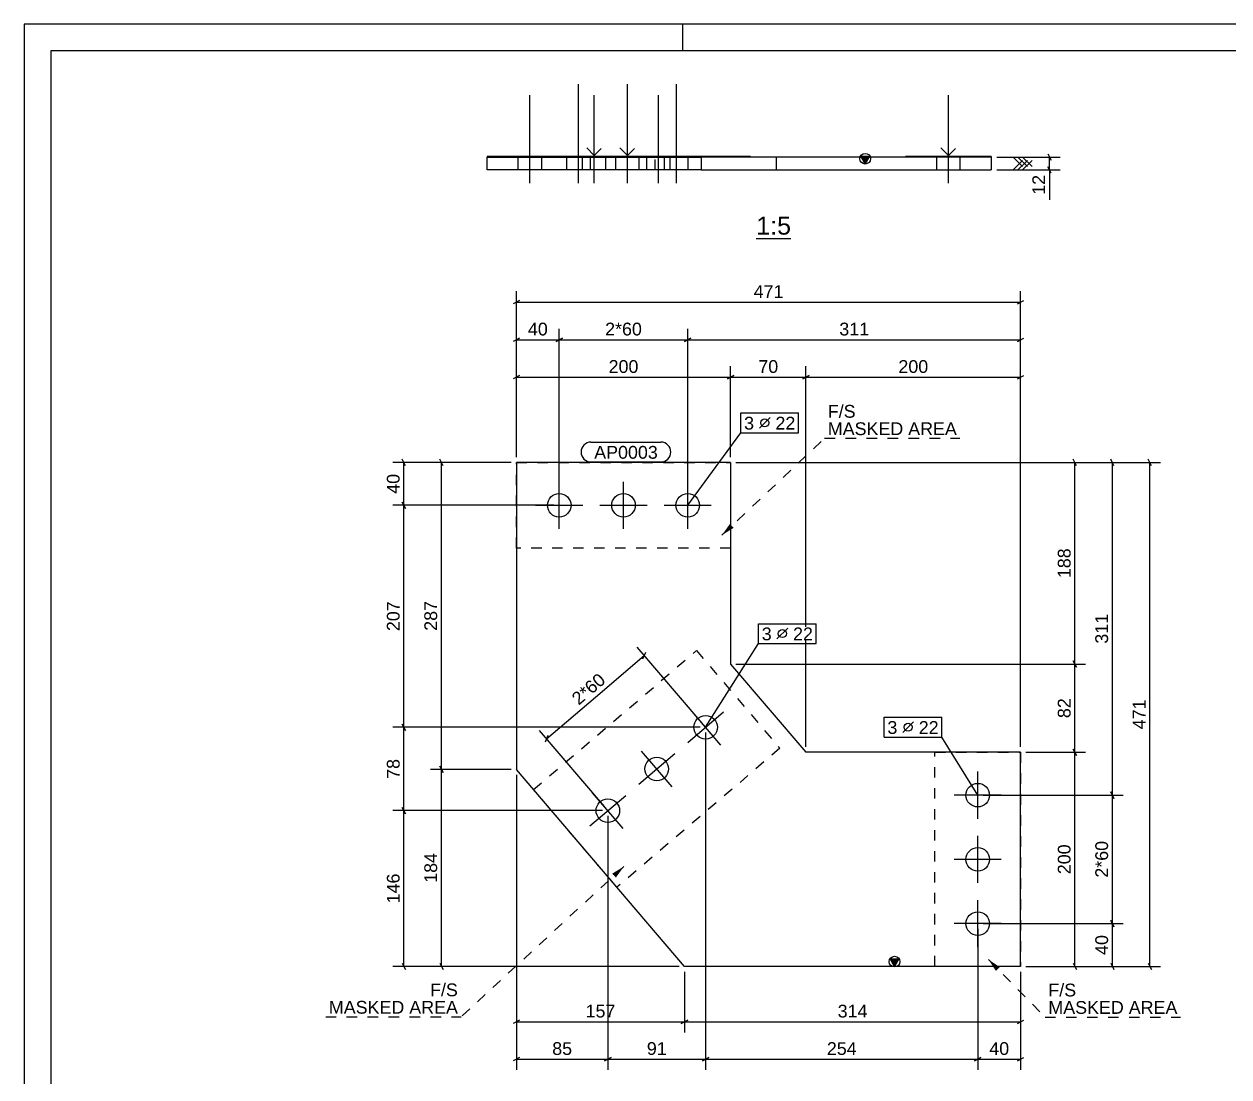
# Model space of a CAD drawing. Header units: millimetres. Extents: x 0 to 420, y 0 to 297.
# Drawn here: x 0 to 225, y 100.3 to 297 of the extents above; entities that cross this region are included whole.
import ezdxf

# ---------------------------------------------------------------- set-up
doc = ezdxf.new("R2010")
doc.units = ezdxf.units.MM
doc.linetypes.add('DXK_LINE_DOT2', pattern=[3.9198, 1.9599, -1.9599])
doc.styles.add('ARIAL', font='ARIAL.TTF', dxfattribs={"height": 0.2})

# ---------------------------------------------------------------- blocks, each defined once
blk = doc.blocks.new('Unknown-43707740-1606')
at = {"color": 5, "linetype": 'Continuous'}
for p, q in [((420, 297), (0, 297)), ((0, 297), (0, 0)), ((415, 292), (5, 292)), ((5, 292), (5, 5))]:
    blk.add_line(p, q, dxfattribs=at)
at = {"color": 7, "linetype": 'Continuous'}
blk.add_line((123, 292), (123, 297), dxfattribs=at)
blk = doc.blocks.new('Unknown-43707740-12 - 1166')
at = {"color": 6, "linetype": 'Continuous'}
blk.add_line((136.71, 256.92), (143.19, 256.92), dxfattribs=at)
at = {"color": 0, "linetype": 'Continuous'}
blk.add_wipeout([(143.19, 257.67), (143.19, 261.17), (136.71, 261.17), (136.71, 257.67)], dxfattribs=at)
at = {"color": 6, "linetype": 'Continuous', "style": 'ARIAL'}
blk.add_text('1:5', height=3.343, dxfattribs=at).set_placement((136.71, 257.67))
blk = doc.blocks.new('Bolt-43707740-1159 - 1155')
at = {"color": 3, "linetype": 'Continuous'}
for p, q in [((99.92, 202.7), (99.92, 211.5)), ((111.92, 202.7), (111.92, 211.5)), ((123.92, 202.7), (123.92, 211.5)), ((95.52, 207.1), (104.32, 207.1)), ((107.52, 207.1), (116.32, 207.1)), ((119.52, 207.1), (128.32, 207.1))]:
    blk.add_line(p, q, dxfattribs=at)
for centre in [(99.92, 207.1), (111.92, 207.1), (123.92, 207.1)]:
    blk.add_circle(centre, 2.2, dxfattribs=at)
blk = doc.blocks.new('Part-43707740-1158 - 1155')
at = {"linetype": 'Continuous'}
blk.add_hatch(color=2, dxfattribs=at).paths.add_polyline_path([(162.54, 120.95), (161.74, 122.35), (163.34, 122.35)])
at = {"color": 2, "linetype": 'Continuous'}
for p, q in [((131.92, 215.1), (91.92, 215.1)), ((91.92, 215.1), (91.92, 157.75)), ((131.92, 215.1), (131.92, 177.43)), ((131.92, 177.43), (145.98, 160.95)), ((186.07, 160.95), (145.98, 160.95)), ((186.07, 120.95), (186.07, 160.95)), ((123.31, 120.95), (91.92, 157.75)), ((162.54, 120.95), (161.74, 122.35)), ((161.74, 122.35), (163.34, 122.35)), ((163.34, 122.35), (162.54, 120.95)), ((186.07, 120.95), (123.31, 120.95))]:
    blk.add_line(p, q, dxfattribs=at)
blk.add_circle((162.54, 121.85), 1, dxfattribs=at)
blk = doc.blocks.new('Bolt-43707740-1160 - 1155')
at = {"color": 3, "linetype": 'Continuous'}
for p, q in [((178.07, 148.55), (178.07, 157.35)), ((182.47, 152.95), (173.67, 152.95)), ((178.07, 136.55), (178.07, 145.35)), ((182.47, 140.95), (173.67, 140.95)), ((178.07, 124.55), (178.07, 133.35)), ((182.47, 128.95), (173.67, 128.95))]:
    blk.add_line(p, q, dxfattribs=at)
for centre in [(178.07, 152.95), (178.07, 140.95), (178.07, 128.95)]:
    blk.add_circle(centre, 2.2, dxfattribs=at)
blk = doc.blocks.new('Bolt-43707740-1161 - 1155')
at = {"color": 3, "linetype": 'Continuous'}
for p, q in [((130.11, 162.29), (124.4, 168.98)), ((123.91, 162.78), (130.61, 168.49)), ((114.78, 154.99), (121.48, 160.7)), ((120.99, 154.5), (115.27, 161.19)), ((111.86, 146.71), (106.14, 153.4)), ((105.65, 147.2), (112.35, 152.91))]:
    blk.add_line(p, q, dxfattribs=at)
for centre in [(127.26, 165.63), (118.13, 157.84), (109, 150.06)]:
    blk.add_circle(centre, 2.2, dxfattribs=at)
blk = doc.blocks.new('Surfacing-43707740-1162 - 1155')
at = {"color": 246, "linetype": 'DXK_LINE_DOT2'}
for p, q in [((95.13, 153.99), (125.55, 179.95)), ((125.55, 179.95), (141.13, 161.7)), ((141.13, 161.7), (110.7, 135.73)), ((110.7, 135.73), (95.13, 153.99))]:
    blk.add_line(p, q, dxfattribs=at)
blk = doc.blocks.new('Surfacing-43707740-1163 - 1155')
at = {"color": 246, "linetype": 'DXK_LINE_DOT2'}
for p, q in [((170.07, 120.95), (170.07, 160.95)), ((170.07, 160.95), (186.07, 160.95)), ((186.07, 160.95), (186.07, 120.95)), ((186.07, 120.95), (170.07, 120.95))]:
    blk.add_line(p, q, dxfattribs=at)
blk = doc.blocks.new('Surfacing-43707740-1164 - 1155')
at = {"color": 246, "linetype": 'DXK_LINE_DOT2'}
for p, q in [((91.92, 199.1), (91.92, 215.1)), ((91.92, 215.1), (131.92, 215.1)), ((131.92, 215.1), (131.92, 199.1)), ((131.92, 199.1), (91.92, 199.1))]:
    blk.add_line(p, q, dxfattribs=at)
blk = doc.blocks.new('Bolt-43707740-1168 - 1166')
at = {"color": 3, "linetype": 'Continuous'}
for p, q in [((94.45, 267.25), (94.45, 283.75)), ((106.45, 267.25), (106.45, 283.75)), ((118.45, 267.25), (118.45, 283.75)), ((92.25, 269.75), (92.25, 272.15)), ((96.65, 269.75), (96.65, 272.15)), ((104.25, 269.75), (104.25, 272.15)), ((108.65, 269.75), (108.65, 272.15)), ((116.25, 269.75), (116.25, 272.15)), ((120.65, 269.75), (120.65, 272.15))]:
    blk.add_line(p, q, dxfattribs=at)
blk = doc.blocks.new('Part-43707740-1167 - 1166')
at = {"linetype": 'Continuous'}
blk.add_hatch(color=2, dxfattribs=at).paths.add_polyline_path([(157.06, 270.95), (156.26, 272.35), (157.86, 272.35)])
at = {"color": 2, "linetype": 'Continuous'}
for p, q in [((106.45, 272.45), (105.05, 273.85)), ((106.45, 272.45), (107.75, 273.75)), ((112.66, 272.45), (111.26, 273.85)), ((112.66, 272.45), (113.96, 273.75)), ((157.06, 270.95), (156.26, 272.35)), ((156.26, 272.35), (157.86, 272.35)), ((157.86, 272.35), (157.06, 270.95)), ((172.6, 272.45), (171.2, 273.85)), ((172.6, 272.45), (173.9, 273.75)), ((86.45, 269.75), (86.45, 272.15)), ((86.45, 272.15), (126.45, 272.15)), ((180.6, 272.15), (126.45, 272.15)), ((126.45, 272.15), (126.45, 269.75)), ((140.51, 269.75), (140.51, 272.15)), ((180.6, 272.15), (180.6, 269.75)), ((126.45, 269.75), (86.45, 269.75)), ((126.45, 269.75), (180.6, 269.75))]:
    blk.add_line(p, q, dxfattribs=at)
at = {"color": 7, "linetype": 'DXK_LINE_DOT2'}
blk.add_line((117.84, 269.75), (117.84, 272.15), dxfattribs=at)
at = {"color": 2, "linetype": 'Continuous'}
blk.add_circle((157.06, 271.85), 1, dxfattribs=at)
blk = doc.blocks.new('Bolt-43707740-1169 - 1166')
at = {"color": 3, "linetype": 'Continuous'}
for p, q in [((172.6, 267.25), (172.6, 283.75)), ((172.6, 267.25), (172.6, 283.75)), ((172.6, 267.25), (172.6, 283.75)), ((170.4, 269.75), (170.4, 272.15)), ((170.4, 269.75), (170.4, 272.15)), ((170.4, 269.75), (170.4, 272.15)), ((174.8, 269.75), (174.8, 272.15)), ((174.8, 269.75), (174.8, 272.15)), ((174.8, 269.75), (174.8, 272.15))]:
    blk.add_line(p, q, dxfattribs=at)
blk = doc.blocks.new('Bolt-43707740-1170 - 1166')
at = {"color": 3, "linetype": 'Continuous'}
for p, q in [((103.53, 267.25), (103.53, 285.75)), ((112.66, 267.25), (112.66, 285.75)), ((121.79, 267.25), (121.79, 285.75)), ((101.33, 269.75), (101.33, 272.15)), ((105.73, 269.75), (105.73, 272.15)), ((110.46, 269.75), (110.46, 272.15)), ((114.86, 269.75), (114.86, 272.15)), ((119.59, 269.75), (119.59, 272.15)), ((123.99, 269.75), (123.99, 272.15))]:
    blk.add_line(p, q, dxfattribs=at)
blk = doc.blocks.new('Surfacing-43707740-1171 - 1166')
at = {"color": 7, "linetype": 'Continuous'}
for p, q in [((135.66, 272.25), (89.66, 272.25)), ((89.66, 272.25), (89.66, 272.15)), ((120.08, 272.15), (120.08, 272.25)), ((135.66, 272.25), (135.66, 272.15))]:
    blk.add_line(p, q, dxfattribs=at)
at = {"color": 246, "linetype": 'DXK_LINE_DOT2'}
blk.add_line((135.66, 272.15), (89.66, 272.15), dxfattribs=at)
blk = doc.blocks.new('Surfacing-43707740-1172 - 1166')
at = {"color": 7, "linetype": 'Continuous'}
for p, q in [((180.6, 272.25), (164.6, 272.25)), ((164.6, 272.25), (164.6, 272.15)), ((180.6, 272.25), (180.6, 272.15)), ((180.6, 272.15), (164.6, 272.15))]:
    blk.add_line(p, q, dxfattribs=at)
blk = doc.blocks.new('Surfacing-43707740-1173 - 1166')
at = {"color": 7, "linetype": 'Continuous'}
for p, q in [((126.45, 272.25), (86.45, 272.25)), ((86.45, 272.25), (86.45, 272.15)), ((126.45, 272.25), (126.45, 272.15)), ((126.45, 272.15), (86.45, 272.15))]:
    blk.add_line(p, q, dxfattribs=at)
blk = doc.blocks.new('StraightDimension-43707740-1922 - 1155')
at = {"color": 7, "linetype": 'Continuous'}
for p, q in [((91.92, 216.1), (91.92, 233.08)), ((131.92, 216.1), (131.92, 233.08)), ((92.52, 231.33), (91.32, 230.73)), ((91.92, 231.03), (131.92, 231.03)), ((131.32, 230.73), (132.52, 231.33))]:
    blk.add_line(p, q, dxfattribs=at)
at = {"color": 0}
blk.add_wipeout([(115.2, 231.33), (115.2, 234.83), (108.64, 234.83), (108.64, 231.33)], dxfattribs=at)
at = {"color": 7, "style": 'ARIAL'}
blk.add_text('200', height=2.388, dxfattribs=at).set_placement((109.14, 231.83))
blk = doc.blocks.new('StraightDimension-43707740-1223 - 1155')
at = {"color": 7, "linetype": 'Continuous'}
for p, q in [((90.92, 157.75), (75.87, 157.75)), ((78.22, 157.15), (77.62, 158.35)), ((77.92, 120.95), (77.92, 157.75)), ((77.62, 121.55), (78.22, 120.35)), ((122.31, 120.95), (75.87, 120.95))]:
    blk.add_line(p, q, dxfattribs=at)
at = {"color": 0}
blk.add_wipeout([(77.62, 142.63), (74.12, 142.63), (74.12, 136.07), (77.62, 136.07)], dxfattribs=at)
at = {"color": 7, "style": 'ARIAL'}
blk.add_text('184', height=2.388, rotation=90.0002, dxfattribs=at).set_placement((77.12, 136.57))
blk = doc.blocks.new('StraightDimension-43707740-1222 - 1155')
at = {"color": 7, "linetype": 'Continuous'}
for p, q in [((90.92, 215.1), (75.87, 215.1)), ((78.22, 214.5), (77.62, 215.7)), ((77.92, 157.75), (77.92, 215.1)), ((90.92, 157.75), (75.87, 157.75)), ((77.62, 158.35), (78.22, 157.15))]:
    blk.add_line(p, q, dxfattribs=at)
at = {"color": 0}
blk.add_wipeout([(77.62, 189.71), (74.12, 189.71), (74.12, 183.15), (77.62, 183.15)], dxfattribs=at)
at = {"color": 7, "style": 'ARIAL'}
blk.add_text('287', height=2.388, rotation=90.0002, dxfattribs=at).set_placement((77.12, 183.65))
blk = doc.blocks.new('StraightDimension-43707740-1945 - 1155')
at = {"color": 7, "linetype": 'Continuous'}
for p, q in [((98.92, 207.1), (68.87, 207.1)), ((71.22, 206.5), (70.62, 207.7)), ((70.92, 165.63), (70.92, 207.1)), ((126.26, 165.63), (68.87, 165.63)), ((70.62, 166.23), (71.22, 165.03))]:
    blk.add_line(p, q, dxfattribs=at)
at = {"color": 0}
blk.add_wipeout([(70.62, 189.65), (67.12, 189.65), (67.12, 183.09), (70.62, 183.09)], dxfattribs=at)
at = {"color": 7, "style": 'ARIAL'}
blk.add_text('207', height=2.388, rotation=90.0002, dxfattribs=at).set_placement((70.12, 183.59))
blk = doc.blocks.new('StraightDimension-43707740-1846 - 1155')
at = {"color": 7, "linetype": 'Continuous'}
for p, q in [((187.07, 160.95), (198.2, 160.95)), ((196.5, 160.35), (195.9, 161.55)), ((196.2, 120.95), (196.2, 160.95)), ((195.9, 121.55), (196.5, 120.35)), ((187.07, 120.95), (198.2, 120.95))]:
    blk.add_line(p, q, dxfattribs=at)
at = {"color": 0}
blk.add_wipeout([(195.9, 144.23), (192.4, 144.23), (192.4, 137.68), (195.9, 137.68)], dxfattribs=at)
at = {"color": 7, "style": 'ARIAL'}
blk.add_text('200', height=2.388, rotation=90.0002, dxfattribs=at).set_placement((195.4, 138.18))
blk = doc.blocks.new('StraightDimension-43707740-1207 - 1155')
at = {"color": 7, "linetype": 'Continuous'}
for p, q in [((123.31, 119.95), (123.31, 108.61)), ((186.07, 119.95), (186.07, 108.61)), ((123.91, 110.91), (122.71, 110.31)), ((123.31, 110.61), (186.07, 110.61)), ((185.47, 110.31), (186.67, 110.91))]:
    blk.add_line(p, q, dxfattribs=at)
at = {"color": 0}
blk.add_wipeout([(157.97, 110.91), (157.97, 114.41), (151.41, 114.41), (151.41, 110.91)], dxfattribs=at)
at = {"color": 7, "style": 'ARIAL'}
blk.add_text('314', height=2.388, dxfattribs=at).set_placement((151.91, 111.41))
blk = doc.blocks.new('StraightDimension-43707740-1272 - 1155')
at = {"color": 7, "linetype": 'Continuous'}
for p, q in [((132.92, 215.1), (205.2, 215.1)), ((203.5, 214.5), (202.9, 215.7)), ((203.2, 152.95), (203.2, 215.1)), ((202.9, 153.55), (203.5, 152.35)), ((179.07, 152.95), (205.2, 152.95))]:
    blk.add_line(p, q, dxfattribs=at)
at = {"color": 0}
blk.add_wipeout([(202.9, 187.31), (199.4, 187.31), (199.4, 180.75), (202.9, 180.75)], dxfattribs=at)
at = {"color": 7, "style": 'ARIAL'}
blk.add_text('311', height=2.388, rotation=90.0002, dxfattribs=at).set_placement((202.4, 181.25))
blk = doc.blocks.new('StraightDimension-43707740-1208 - 1155')
at = {"color": 7, "linetype": 'Continuous'}
for p, q in [((91.92, 156.75), (91.92, 108.61)), ((123.31, 119.95), (123.31, 108.61)), ((92.52, 110.91), (91.32, 110.31)), ((91.92, 110.61), (123.31, 110.61)), ((122.71, 110.31), (123.91, 110.91))]:
    blk.add_line(p, q, dxfattribs=at)
at = {"color": 0}
blk.add_wipeout([(110.9, 110.91), (110.9, 114.41), (104.34, 114.41), (104.34, 110.91)], dxfattribs=at)
at = {"color": 7, "style": 'ARIAL'}
blk.add_text('157', height=2.388, dxfattribs=at).set_placement((104.84, 111.41))
blk = doc.blocks.new('StraightDimension-43707740-1236 - 1155')
at = {"color": 7, "linetype": 'Continuous'}
for p, q in [((123.92, 208.1), (123.92, 240.08)), ((186.07, 161.95), (186.07, 240.08)), ((124.52, 238.33), (123.32, 237.73)), ((123.92, 238.03), (186.07, 238.03)), ((185.47, 237.73), (186.67, 238.33))]:
    blk.add_line(p, q, dxfattribs=at)
at = {"color": 0}
blk.add_wipeout([(158.28, 238.33), (158.28, 241.83), (151.72, 241.83), (151.72, 238.33)], dxfattribs=at)
at = {"color": 7, "style": 'ARIAL'}
blk.add_text('311', height=2.388, dxfattribs=at).set_placement((152.22, 238.83))
blk = doc.blocks.new('StraightDimension-43707740-1237 - 1155')
at = {"color": 7, "linetype": 'Continuous'}
for p, q in [((111.92, 238.03), (123.92, 238.03)), ((123.32, 237.73), (124.52, 238.33)), ((123.92, 208.1), (123.92, 238.03))]:
    blk.add_line(p, q, dxfattribs=at)
blk = doc.blocks.new('StraightDimension-43707740-1309 - 1155')
at = {"color": 7, "linetype": 'Continuous'}
for p, q in [((97.55, 163.48), (106.67, 171.27)), ((108.35, 150.82), (96.21, 165.04)), ((97.81, 164.1), (97.28, 162.86))]:
    blk.add_line(p, q, dxfattribs=at)
at = {"color": 0}
blk.add_wipeout([(109.47, 174.05), (107.2, 176.71), (101.22, 171.61), (103.49, 168.95)], dxfattribs=at)
at = {"color": 7, "style": 'ARIAL'}
blk.add_text('2*60', height=2.388, rotation=40.4737, dxfattribs=at).set_placement((103.55, 169.65))
blk = doc.blocks.new('StraightDimension-43707740-1238 - 1155')
at = {"color": 7, "linetype": 'Continuous'}
for p, q in [((99.92, 208.1), (99.92, 240.08)), ((100.52, 238.33), (99.32, 237.73)), ((99.92, 238.03), (111.92, 238.03))]:
    blk.add_line(p, q, dxfattribs=at)
at = {"color": 0}
blk.add_wipeout([(115.85, 238.33), (115.85, 241.83), (107.99, 241.83), (107.99, 238.33)], dxfattribs=at)
at = {"color": 7, "style": 'ARIAL'}
blk.add_text('2*60', height=2.388, dxfattribs=at).set_placement((108.49, 238.83))
blk = doc.blocks.new('StraightDimension-43707740-1239 - 1155')
at = {"color": 7, "linetype": 'Continuous'}
for p, q in [((91.92, 216.1), (91.92, 240.08)), ((99.92, 208.1), (99.92, 240.08)), ((92.52, 238.33), (91.32, 237.73)), ((91.92, 238.03), (99.92, 238.03)), ((99.32, 237.73), (100.52, 238.33))]:
    blk.add_line(p, q, dxfattribs=at)
at = {"color": 0}
blk.add_wipeout([(98.28, 238.33), (98.28, 241.83), (93.57, 241.83), (93.57, 238.33)], dxfattribs=at)
at = {"color": 7, "style": 'ARIAL'}
blk.add_text('40', height=2.388, dxfattribs=at).set_placement((94.07, 238.83))
blk = doc.blocks.new('StraightDimension-43707740-1845 - 1155')
at = {"color": 7, "linetype": 'Continuous'}
for p, q in [((196.5, 176.83), (195.9, 178.03)), ((132.92, 177.43), (198.2, 177.43)), ((196.2, 160.95), (196.2, 177.43)), ((187.07, 160.95), (198.2, 160.95)), ((195.9, 161.55), (196.5, 160.35))]:
    blk.add_line(p, q, dxfattribs=at)
at = {"color": 0}
blk.add_wipeout([(195.9, 171.55), (192.4, 171.55), (192.4, 166.84), (195.9, 166.84)], dxfattribs=at)
at = {"color": 7, "style": 'ARIAL'}
blk.add_text('82', height=2.388, rotation=90.0002, dxfattribs=at).set_placement((195.4, 167.34))
blk = doc.blocks.new('StraightDimension-43707740-1252 - 1155')
at = {"color": 7, "linetype": 'Continuous'}
for p, q in [((178.07, 127.95), (178.07, 101.61)), ((186.07, 119.95), (186.07, 101.61)), ((178.67, 103.91), (177.47, 103.31)), ((178.07, 103.61), (186.07, 103.61)), ((185.47, 103.31), (186.67, 103.91))]:
    blk.add_line(p, q, dxfattribs=at)
at = {"color": 0}
blk.add_wipeout([(184.43, 103.91), (184.43, 107.41), (179.72, 107.41), (179.72, 103.91)], dxfattribs=at)
at = {"color": 7, "style": 'ARIAL'}
blk.add_text('40', height=2.388, dxfattribs=at).set_placement((180.22, 104.41))
blk = doc.blocks.new('StraightDimension-43707740-1253 - 1155')
at = {"color": 7, "linetype": 'Continuous'}
for p, q in [((127.26, 164.63), (127.26, 101.61)), ((178.07, 127.95), (178.07, 101.61)), ((127.86, 103.91), (126.66, 103.31)), ((127.26, 103.61), (178.07, 103.61)), ((177.47, 103.31), (178.67, 103.91))]:
    blk.add_line(p, q, dxfattribs=at)
at = {"color": 0}
blk.add_wipeout([(155.94, 103.91), (155.94, 107.41), (149.39, 107.41), (149.39, 103.91)], dxfattribs=at)
at = {"color": 7, "style": 'ARIAL'}
blk.add_text('254', height=2.388, dxfattribs=at).set_placement((149.89, 104.41))
blk = doc.blocks.new('StraightDimension-43707740-1947 - 1155')
at = {"color": 7, "linetype": 'Continuous'}
for p, q in [((108, 150.06), (68.87, 150.06)), ((71.22, 149.46), (70.62, 150.66)), ((70.92, 120.95), (70.92, 150.06)), ((70.62, 121.55), (71.22, 120.35)), ((122.31, 120.95), (68.87, 120.95))]:
    blk.add_line(p, q, dxfattribs=at)
at = {"color": 0}
blk.add_wipeout([(70.62, 138.78), (67.12, 138.78), (67.12, 132.23), (70.62, 132.23)], dxfattribs=at)
at = {"color": 7, "style": 'ARIAL'}
blk.add_text('146', height=2.388, rotation=90.0002, dxfattribs=at).set_placement((70.12, 132.73))
blk = doc.blocks.new('StraightDimension-43707740-1254 - 1155')
at = {"color": 7, "linetype": 'Continuous'}
for p, q in [((127.26, 164.63), (127.26, 101.61)), ((109, 149.06), (109, 101.61)), ((109.6, 103.91), (108.4, 103.31)), ((109, 103.61), (127.26, 103.61)), ((126.66, 103.31), (127.86, 103.91))]:
    blk.add_line(p, q, dxfattribs=at)
at = {"color": 0}
blk.add_wipeout([(120.48, 103.91), (120.48, 107.41), (115.78, 107.41), (115.78, 103.91)], dxfattribs=at)
at = {"color": 7, "style": 'ARIAL'}
blk.add_text('91', height=2.388, dxfattribs=at).set_placement((116.28, 104.41))
blk = doc.blocks.new('StraightDimension-43707740-1304 - 1155')
at = {"color": 7, "linetype": 'Continuous'}
for p, q in [((132.92, 215.1), (212.2, 215.1)), ((210.5, 214.5), (209.9, 215.7)), ((210.2, 120.95), (210.2, 215.1)), ((209.9, 121.55), (210.5, 120.35)), ((187.07, 120.95), (212.2, 120.95))]:
    blk.add_line(p, q, dxfattribs=at)
at = {"color": 0}
blk.add_wipeout([(209.9, 171.31), (206.4, 171.31), (206.4, 164.75), (209.9, 164.75)], dxfattribs=at)
at = {"color": 7, "style": 'ARIAL'}
blk.add_text('471', height=2.388, rotation=90.0002, dxfattribs=at).set_placement((209.4, 165.25))
blk = doc.blocks.new('StraightDimension-43707740-1255 - 1155')
at = {"color": 7, "linetype": 'Continuous'}
for p, q in [((91.92, 156.75), (91.92, 101.61)), ((109, 149.06), (109, 101.61)), ((92.52, 103.91), (91.32, 103.31)), ((91.92, 103.61), (109, 103.61)), ((108.4, 103.31), (109.6, 103.91))]:
    blk.add_line(p, q, dxfattribs=at)
at = {"color": 0}
blk.add_wipeout([(102.81, 103.91), (102.81, 107.41), (98.11, 107.41), (98.11, 103.91)], dxfattribs=at)
at = {"color": 7, "style": 'ARIAL'}
blk.add_text('85', height=2.388, dxfattribs=at).set_placement((98.61, 104.41))
blk = doc.blocks.new('StraightDimension-43707740-1268 - 1155')
at = {"color": 7, "linetype": 'Continuous'}
for p, q in [((92.52, 245.33), (91.32, 244.73)), ((91.92, 216.1), (91.92, 247.08)), ((185.47, 244.73), (186.67, 245.33)), ((186.07, 161.95), (186.07, 247.08)), ((91.92, 245.03), (186.07, 245.03))]:
    blk.add_line(p, q, dxfattribs=at)
at = {"color": 0}
blk.add_wipeout([(142.28, 245.33), (142.28, 248.83), (135.72, 248.83), (135.72, 245.33)], dxfattribs=at)
at = {"color": 7, "style": 'ARIAL'}
blk.add_text('471', height=2.388, dxfattribs=at).set_placement((136.22, 245.83))
blk = doc.blocks.new('StraightDimension-43707740-1273 - 1155')
at = {"color": 7, "linetype": 'Continuous'}
for p, q in [((203.5, 152.35), (202.9, 153.55)), ((179.07, 152.95), (203.2, 152.95)), ((203.2, 140.95), (203.2, 152.95))]:
    blk.add_line(p, q, dxfattribs=at)
blk = doc.blocks.new('StraightDimension-43707740-1274 - 1155')
at = {"color": 7, "linetype": 'Continuous'}
for p, q in [((203.2, 128.95), (203.2, 140.95)), ((179.07, 128.95), (205.2, 128.95)), ((202.9, 129.55), (203.5, 128.35))]:
    blk.add_line(p, q, dxfattribs=at)
at = {"color": 0}
blk.add_wipeout([(202.9, 144.88), (199.4, 144.88), (199.4, 137.03), (202.9, 137.03)], dxfattribs=at)
at = {"color": 7, "style": 'ARIAL'}
blk.add_text('2*60', height=2.388, rotation=90.0002, dxfattribs=at).set_placement((202.4, 137.53))
blk = doc.blocks.new('StraightDimension-43707740-1275 - 1155')
at = {"color": 7, "linetype": 'Continuous'}
for p, q in [((179.07, 128.95), (205.2, 128.95)), ((203.5, 128.35), (202.9, 129.55)), ((203.2, 120.95), (203.2, 128.95)), ((202.9, 121.55), (203.5, 120.35)), ((187.07, 120.95), (205.2, 120.95))]:
    blk.add_line(p, q, dxfattribs=at)
at = {"color": 0}
blk.add_wipeout([(202.9, 127.31), (199.4, 127.31), (199.4, 122.6), (202.9, 122.6)], dxfattribs=at)
at = {"color": 7, "style": 'ARIAL'}
blk.add_text('40', height=2.388, rotation=90.0002, dxfattribs=at).set_placement((202.4, 123.1))
blk = doc.blocks.new('StraightDimension-43707740-1308 - 1155')
at = {"color": 7, "linetype": 'Continuous'}
for p, q in [((126.61, 166.39), (114.5, 180.58)), ((106.67, 171.27), (115.8, 179.06)), ((115.54, 178.44), (116.06, 179.68))]:
    blk.add_line(p, q, dxfattribs=at)
blk = doc.blocks.new('StraightDimension-43707740-1844 - 1155')
at = {"color": 7, "linetype": 'Continuous'}
for p, q in [((132.92, 215.1), (198.2, 215.1)), ((196.5, 214.5), (195.9, 215.7)), ((196.2, 177.43), (196.2, 215.1)), ((195.9, 178.03), (196.5, 176.83)), ((132.92, 177.43), (198.2, 177.43))]:
    blk.add_line(p, q, dxfattribs=at)
at = {"color": 0}
blk.add_wipeout([(195.9, 199.55), (192.4, 199.55), (192.4, 192.99), (195.9, 192.99)], dxfattribs=at)
at = {"color": 7, "style": 'ARIAL'}
blk.add_text('188', height=2.388, rotation=90.0002, dxfattribs=at).set_placement((195.4, 193.49))
blk = doc.blocks.new('StraightDimension-43707740-1920 - 1155')
at = {"color": 7, "linetype": 'Continuous'}
for p, q in [((145.98, 161.95), (145.98, 233.08)), ((186.07, 161.95), (186.07, 233.08)), ((146.58, 231.33), (145.38, 230.73)), ((145.98, 231.03), (186.07, 231.03)), ((185.47, 230.73), (186.67, 231.33))]:
    blk.add_line(p, q, dxfattribs=at)
at = {"color": 0}
blk.add_wipeout([(169.31, 231.33), (169.31, 234.83), (162.75, 234.83), (162.75, 231.33)], dxfattribs=at)
at = {"color": 7, "style": 'ARIAL'}
blk.add_text('200', height=2.388, dxfattribs=at).set_placement((163.25, 231.83))
blk = doc.blocks.new('StraightDimension-43707740-1921 - 1155')
at = {"color": 7, "linetype": 'Continuous'}
for p, q in [((131.92, 216.1), (131.92, 233.08)), ((145.98, 161.95), (145.98, 233.08)), ((132.52, 231.33), (131.32, 230.73)), ((131.92, 231.03), (145.98, 231.03)), ((145.38, 230.73), (146.58, 231.33))]:
    blk.add_line(p, q, dxfattribs=at)
at = {"color": 0}
blk.add_wipeout([(141.31, 231.33), (141.31, 234.83), (136.6, 234.83), (136.6, 231.33)], dxfattribs=at)
at = {"color": 7, "style": 'ARIAL'}
blk.add_text('70', height=2.388, dxfattribs=at).set_placement((137.1, 231.83))
blk = doc.blocks.new('StraightDimension-43707740-1944 - 1155')
at = {"color": 7, "linetype": 'Continuous'}
for p, q in [((90.92, 215.1), (68.87, 215.1)), ((71.22, 214.5), (70.62, 215.7)), ((70.92, 207.1), (70.92, 215.1)), ((98.92, 207.1), (68.87, 207.1)), ((70.62, 207.7), (71.22, 206.5))]:
    blk.add_line(p, q, dxfattribs=at)
at = {"color": 0}
blk.add_wipeout([(70.62, 213.46), (67.12, 213.46), (67.12, 208.75), (70.62, 208.75)], dxfattribs=at)
at = {"color": 7, "style": 'ARIAL'}
blk.add_text('40', height=2.388, rotation=90.0002, dxfattribs=at).set_placement((70.12, 209.25))
blk = doc.blocks.new('StraightDimension-43707740-1946 - 1155')
at = {"color": 7, "linetype": 'Continuous'}
for p, q in [((126.26, 165.63), (68.87, 165.63)), ((71.22, 165.03), (70.62, 166.23)), ((70.92, 150.06), (70.92, 165.63)), ((108, 150.06), (68.87, 150.06)), ((70.62, 150.66), (71.22, 149.46))]:
    blk.add_line(p, q, dxfattribs=at)
at = {"color": 0}
blk.add_wipeout([(70.62, 160.2), (67.12, 160.2), (67.12, 155.49), (70.62, 155.49)], dxfattribs=at)
at = {"color": 7, "style": 'ARIAL'}
blk.add_text('78', height=2.388, rotation=90.0002, dxfattribs=at).set_placement((70.12, 155.99))
blk = doc.blocks.new('StraightDimension-43707740-1318 - 1166')
at = {"color": 7, "linetype": 'Continuous'}
for p, q in [((191.15, 272.75), (191.75, 271.55)), ((181.6, 272.15), (193.45, 272.15)), ((184.7, 272.15), (186.45, 270.4)), ((184.7, 272.15), (188.2, 272.15)), ((184.7, 269.75), (186.45, 271.5)), ((185.58, 272.15), (187.33, 270.4)), ((185.58, 269.75), (187.33, 271.5)), ((186.45, 272.15), (188.2, 270.4)), ((186.45, 269.75), (188.2, 271.5)), ((191.75, 269.15), (191.15, 270.35)), ((191.45, 269.75), (191.45, 272.15)), ((181.6, 269.75), (193.45, 269.75)), ((184.7, 269.75), (188.2, 269.75))]:
    blk.add_line(p, q, dxfattribs=at)
at = {"color": 0}
blk.add_wipeout([(191.15, 269.31), (187.65, 269.31), (187.65, 264.61), (191.15, 264.61)], dxfattribs=at)
at = {"color": 7, "linetype": 'Continuous'}
blk.add_line((191.45, 269.75), (191.45, 264.17), dxfattribs=at)
blk.add_line((191.45, 269.75), (191.45, 264.17), dxfattribs=at)
at = {"color": 7, "style": 'ARIAL'}
blk.add_text('12', height=2.388, rotation=90.0002, dxfattribs=at).set_placement((190.65, 265.11))
blk = doc.blocks.new('Mark-43707740-1737 - 1155')
at = {"linetype": 'Continuous'}
blk.add_hatch(color=7, dxfattribs=at).paths.add_polyline_path([(109.82, 138.29), (112, 139.62), (110.5, 137.55)])
at = {"color": 0}
blk.add_wipeout([(80.98, 115.37), (80.98, 117.87), (75.8, 117.87), (75.8, 115.37)], dxfattribs=at)
blk.add_wipeout([(80.98, 115.37), (80.98, 117.87), (75.8, 117.87), (75.8, 115.37)], dxfattribs=at)
blk.add_wipeout([(80.98, 112.12), (80.98, 114.62), (56.91, 114.62), (56.91, 112.12)], dxfattribs=at)
blk.add_wipeout([(80.98, 112.12), (80.98, 114.62), (56.91, 114.62), (56.91, 112.12)], dxfattribs=at)
at = {"color": 7, "linetype": 'DXK_LINE_DOT2'}
for p in [(112, 139.62), (56.31, 111.52)]:
    blk.add_line(p, (81.58, 111.52), dxfattribs=at)
at = {"color": 7, "style": 'ARIAL'}
for s, height, p in [('F/', 2.388, (75.8, 115.37)), ('S', 2.39, (78.76, 115.37)), ('MASKED AREA', 2.3877, (56.91, 112.12))]:
    blk.add_text(s, height=height, dxfattribs=at).set_placement(p)
blk = doc.blocks.new('Mark-43707740-1665 - 1155')
at = {"linetype": 'Continuous'}
blk.add_hatch(color=7, dxfattribs=at).paths.add_polyline_path([(132.47, 202.88), (130.31, 201.53), (131.78, 203.61)])
at = {"color": 0}
blk.add_wipeout([(155.25, 223.46), (155.25, 225.96), (150.07, 225.96), (150.07, 223.46)], dxfattribs=at)
blk.add_wipeout([(155.25, 223.46), (155.25, 225.96), (150.07, 225.96), (150.07, 223.46)], dxfattribs=at)
blk.add_wipeout([(174.13, 220.21), (174.13, 222.71), (150.07, 222.71), (150.07, 220.21)], dxfattribs=at)
blk.add_wipeout([(174.13, 220.21), (174.13, 222.71), (150.07, 222.71), (150.07, 220.21)], dxfattribs=at)
at = {"color": 7, "linetype": 'DXK_LINE_DOT2'}
for p, q in [((130.31, 201.53), (149.47, 219.61)), ((149.47, 219.61), (174.73, 219.61))]:
    blk.add_line(p, q, dxfattribs=at)
at = {"color": 7, "style": 'ARIAL'}
for s, height, p in [('F/', 2.388, (150.07, 223.46)), ('S', 2.39, (153.03, 223.46)), ('MASKED AREA', 2.3877, (150.07, 220.21))]:
    blk.add_text(s, height=height, dxfattribs=at).set_placement(p)
blk = doc.blocks.new('Mark-43707740-1321 - 1155')
at = {"color": 0}
blk.add_wipeout([(118.31, 215.8), (118.31, 218.3), (106.45, 218.3), (106.45, 215.8)], dxfattribs=at)
blk.add_wipeout([(118.31, 215.8), (118.31, 218.3), (106.45, 218.3), (106.45, 215.8)], dxfattribs=at)
at = {"color": 3, "linetype": 'Continuous'}
for p, q in [((105.85, 218.9), (118.91, 218.9)), ((105.85, 215.2), (118.91, 215.2))]:
    blk.add_line(p, q, dxfattribs=at)
for centre, start, end in [((105.85, 217.05), 90, 270), ((118.91, 217.05), 270, 90)]:
    blk.add_arc(centre, 1.85, start, end, dxfattribs=at)
at = {"color": 3, "style": 'ARIAL'}
blk.add_text('AP0003', height=2.388, dxfattribs=at).set_placement((106.45, 215.8))
blk = doc.blocks.new('Mark-43707740-1322 - 1155')
at = {"color": 0}
blk.add_wipeout([(136.29, 221.25), (136.29, 223.75), (134.44, 223.75), (134.44, 221.25)], dxfattribs=at)
blk.add_wipeout([(136.29, 221.25), (136.29, 223.75), (134.44, 223.75), (134.44, 221.25)], dxfattribs=at)
at = {"color": 3, "linetype": 'Continuous'}
for p, q in [((133.84, 220.65), (133.84, 224.35)), ((123.92, 207.1), (133.84, 220.65))]:
    blk.add_line(p, q, dxfattribs=at)
at = {"color": 0}
blk.add_wipeout([(139.54, 221.25), (139.54, 223.75), (137.04, 223.75), (137.04, 221.25)], dxfattribs=at)
at = {"color": 3, "linetype": 'Continuous'}
blk.add_circle((138.29, 222.5), 0.75, dxfattribs=at)
at = {"color": 3, "style": 'ARIAL'}
blk.add_text('3', height=2.39, dxfattribs=at).set_placement((134.44, 221.25))
at = {"color": 0}
blk.add_wipeout([(144, 221.25), (144, 223.75), (140.29, 223.75), (140.29, 221.25)], dxfattribs=at)
blk.add_wipeout([(144, 221.25), (144, 223.75), (140.29, 223.75), (140.29, 221.25)], dxfattribs=at)
at = {"color": 3, "linetype": 'Continuous'}
for p, q in [((133.84, 224.35), (144.6, 224.35)), ((137.29, 221.5), (139.29, 223.5)), ((144.6, 220.65), (144.6, 224.35)), ((133.84, 220.65), (144.6, 220.65))]:
    blk.add_line(p, q, dxfattribs=at)
at = {"color": 3, "style": 'ARIAL'}
blk.add_text('22', height=2.388, dxfattribs=at).set_placement((140.29, 221.25))
blk = doc.blocks.new('Mark-43707740-1323 - 1155')
at = {"color": 0}
blk.add_wipeout([(163.05, 164.39), (163.05, 166.89), (161.2, 166.89), (161.2, 164.39)], dxfattribs=at)
blk.add_wipeout([(163.05, 164.39), (163.05, 166.89), (161.2, 166.89), (161.2, 164.39)], dxfattribs=at)
at = {"color": 3, "linetype": 'Continuous'}
blk.add_line((160.6, 163.79), (160.6, 167.49), dxfattribs=at)
at = {"color": 0}
blk.add_wipeout([(166.3, 164.39), (166.3, 166.89), (163.8, 166.89), (163.8, 164.39)], dxfattribs=at)
at = {"color": 3, "linetype": 'Continuous'}
blk.add_circle((165.05, 165.64), 0.75, dxfattribs=at)
at = {"color": 3, "style": 'ARIAL'}
blk.add_text('3', height=2.39, dxfattribs=at).set_placement((161.2, 164.39))
at = {"color": 0}
blk.add_wipeout([(170.76, 164.39), (170.76, 166.89), (167.05, 166.89), (167.05, 164.39)], dxfattribs=at)
blk.add_wipeout([(170.76, 164.39), (170.76, 166.89), (167.05, 166.89), (167.05, 164.39)], dxfattribs=at)
at = {"color": 3, "linetype": 'Continuous'}
for p, q in [((160.6, 167.49), (171.36, 167.49)), ((164.05, 164.64), (166.05, 166.64)), ((171.36, 163.79), (171.36, 167.49)), ((160.6, 163.79), (171.36, 163.79)), ((178.07, 152.95), (171.36, 163.79))]:
    blk.add_line(p, q, dxfattribs=at)
at = {"color": 3, "style": 'ARIAL'}
blk.add_text('22', height=2.388, dxfattribs=at).set_placement((167.05, 164.39))
blk = doc.blocks.new('Mark-43707740-1324 - 1155')
at = {"color": 0}
blk.add_wipeout([(139.58, 181.88), (139.58, 184.38), (137.73, 184.38), (137.73, 181.88)], dxfattribs=at)
blk.add_wipeout([(139.58, 181.88), (139.58, 184.38), (137.73, 184.38), (137.73, 181.88)], dxfattribs=at)
at = {"color": 3, "linetype": 'Continuous'}
for p, q in [((137.13, 181.28), (137.13, 184.98)), ((127.26, 165.63), (137.13, 181.28))]:
    blk.add_line(p, q, dxfattribs=at)
at = {"color": 0}
blk.add_wipeout([(142.83, 181.88), (142.83, 184.38), (140.33, 184.38), (140.33, 181.88)], dxfattribs=at)
at = {"color": 3, "linetype": 'Continuous'}
blk.add_circle((141.58, 183.13), 0.75, dxfattribs=at)
at = {"color": 3, "style": 'ARIAL'}
blk.add_text('3', height=2.39, dxfattribs=at).set_placement((137.73, 181.88))
at = {"color": 0}
blk.add_wipeout([(147.28, 181.88), (147.28, 184.38), (143.58, 184.38), (143.58, 181.88)], dxfattribs=at)
blk.add_wipeout([(147.28, 181.88), (147.28, 184.38), (143.58, 184.38), (143.58, 181.88)], dxfattribs=at)
at = {"color": 3, "linetype": 'Continuous'}
for p, q in [((137.13, 184.98), (147.88, 184.98)), ((147.88, 181.28), (147.88, 184.98)), ((140.58, 182.13), (142.58, 184.13)), ((137.13, 181.28), (147.88, 181.28))]:
    blk.add_line(p, q, dxfattribs=at)
at = {"color": 3, "style": 'ARIAL'}
blk.add_text('22', height=2.388, dxfattribs=at).set_placement((143.58, 181.88))
blk = doc.blocks.new('Mark-43707740-1717 - 1155')
at = {"linetype": 'Continuous'}
blk.add_hatch(color=7, dxfattribs=at).paths.add_polyline_path([(181.46, 120.12), (180.06, 122.25), (182.17, 120.82)])
at = {"color": 0}
blk.add_wipeout([(196.43, 115.34), (196.43, 117.84), (191.25, 117.84), (191.25, 115.34)], dxfattribs=at)
blk.add_wipeout([(196.43, 115.34), (196.43, 117.84), (191.25, 117.84), (191.25, 115.34)], dxfattribs=at)
blk.add_wipeout([(215.32, 112.09), (215.32, 114.59), (191.25, 114.59), (191.25, 112.09)], dxfattribs=at)
blk.add_wipeout([(215.32, 112.09), (215.32, 114.59), (191.25, 114.59), (191.25, 112.09)], dxfattribs=at)
at = {"color": 7, "linetype": 'DXK_LINE_DOT2'}
for p, q in [((180.06, 122.25), (190.65, 111.49)), ((190.65, 111.49), (215.92, 111.49))]:
    blk.add_line(p, q, dxfattribs=at)
at = {"color": 7, "style": 'ARIAL'}
for s, height, p in [('F/', 2.388, (191.25, 115.34)), ('S', 2.39, (194.21, 115.34)), ('MASKED AREA', 2.3877, (191.25, 112.09))]:
    blk.add_text(s, height=height, dxfattribs=at).set_placement(p)

msp = doc.modelspace()

# ---------------------------------------------------------------- block references
for name in ['Unknown-43707740-1606', 'Bolt-43707740-1170 - 1166', 'Bolt-43707740-1168 - 1166', 'Bolt-43707740-1169 - 1166', 'Part-43707740-1167 - 1166', 'Surfacing-43707740-1173 - 1166', 'Surfacing-43707740-1171 - 1166', 'Surfacing-43707740-1172 - 1166', 'Part-43707740-1158 - 1155', 'Surfacing-43707740-1164 - 1155', 'Bolt-43707740-1159 - 1155', 'Surfacing-43707740-1162 - 1155', 'Bolt-43707740-1161 - 1155', 'Surfacing-43707740-1163 - 1155', 'Bolt-43707740-1160 - 1155']:
    msp.add_blockref(name, (0, 0))

# ---------------------------------------------------------------- next in the draw order: block references
for name in ['StraightDimension-43707740-1318 - 1166', 'Unknown-43707740-12 - 1166', 'StraightDimension-43707740-1922 - 1155', 'StraightDimension-43707740-1846 - 1155', 'StraightDimension-43707740-1223 - 1155']:
    msp.add_blockref(name, (0, 0))

# ---------------------------------------------------------------- next in the draw order: block references
for name in ['StraightDimension-43707740-1222 - 1155', 'StraightDimension-43707740-1272 - 1155', 'StraightDimension-43707740-1207 - 1155']:
    msp.add_blockref(name, (0, 0))

# ---------------------------------------------------------------- next in the draw order: block references
for name in ['StraightDimension-43707740-1945 - 1155', 'StraightDimension-43707740-1208 - 1155', 'StraightDimension-43707740-1252 - 1155']:
    msp.add_blockref(name, (0, 0))

# ---------------------------------------------------------------- next in the draw order: block references
for name in ['StraightDimension-43707740-1236 - 1155', 'StraightDimension-43707740-1309 - 1155']:
    msp.add_blockref(name, (0, 0))

# ---------------------------------------------------------------- next in the draw order: block references
for name in ['StraightDimension-43707740-1237 - 1155', 'StraightDimension-43707740-1845 - 1155', 'StraightDimension-43707740-1947 - 1155']:
    msp.add_blockref(name, (0, 0))

# ---------------------------------------------------------------- next in the draw order: block references
for name in ['StraightDimension-43707740-1238 - 1155', 'StraightDimension-43707740-1253 - 1155']:
    msp.add_blockref(name, (0, 0))

# ---------------------------------------------------------------- next in the draw order: block references
for name in ['StraightDimension-43707740-1239 - 1155', 'StraightDimension-43707740-1304 - 1155', 'StraightDimension-43707740-1254 - 1155']:
    msp.add_blockref(name, (0, 0))

# ---------------------------------------------------------------- next in the draw order: block references
for name in ['StraightDimension-43707740-1268 - 1155', 'StraightDimension-43707740-1255 - 1155', 'StraightDimension-43707740-1273 - 1155']:
    msp.add_blockref(name, (0, 0))

# ---------------------------------------------------------------- next in the draw order: block references
for name in ['Mark-43707740-1321 - 1155', 'StraightDimension-43707740-1944 - 1155', 'StraightDimension-43707740-1844 - 1155', 'StraightDimension-43707740-1308 - 1155', 'StraightDimension-43707740-1274 - 1155', 'Mark-43707740-1737 - 1155']:
    msp.add_blockref(name, (0, 0))

# ---------------------------------------------------------------- next in the draw order: block references
for name in ['StraightDimension-43707740-1920 - 1155', 'StraightDimension-43707740-1946 - 1155', 'StraightDimension-43707740-1275 - 1155']:
    msp.add_blockref(name, (0, 0))

# ---------------------------------------------------------------- next in the draw order: block references
for name in ['StraightDimension-43707740-1921 - 1155', 'Mark-43707740-1323 - 1155', 'Mark-43707740-1717 - 1155']:
    msp.add_blockref(name, (0, 0))

# ---------------------------------------------------------------- next in the draw order: block references
for name in ['Mark-43707740-1665 - 1155', 'Mark-43707740-1324 - 1155']:
    msp.add_blockref(name, (0, 0))

# ---------------------------------------------------------------- next in the draw order: block references
msp.add_blockref('Mark-43707740-1322 - 1155', (0, 0))

doc.saveas('drawing.dxf')
